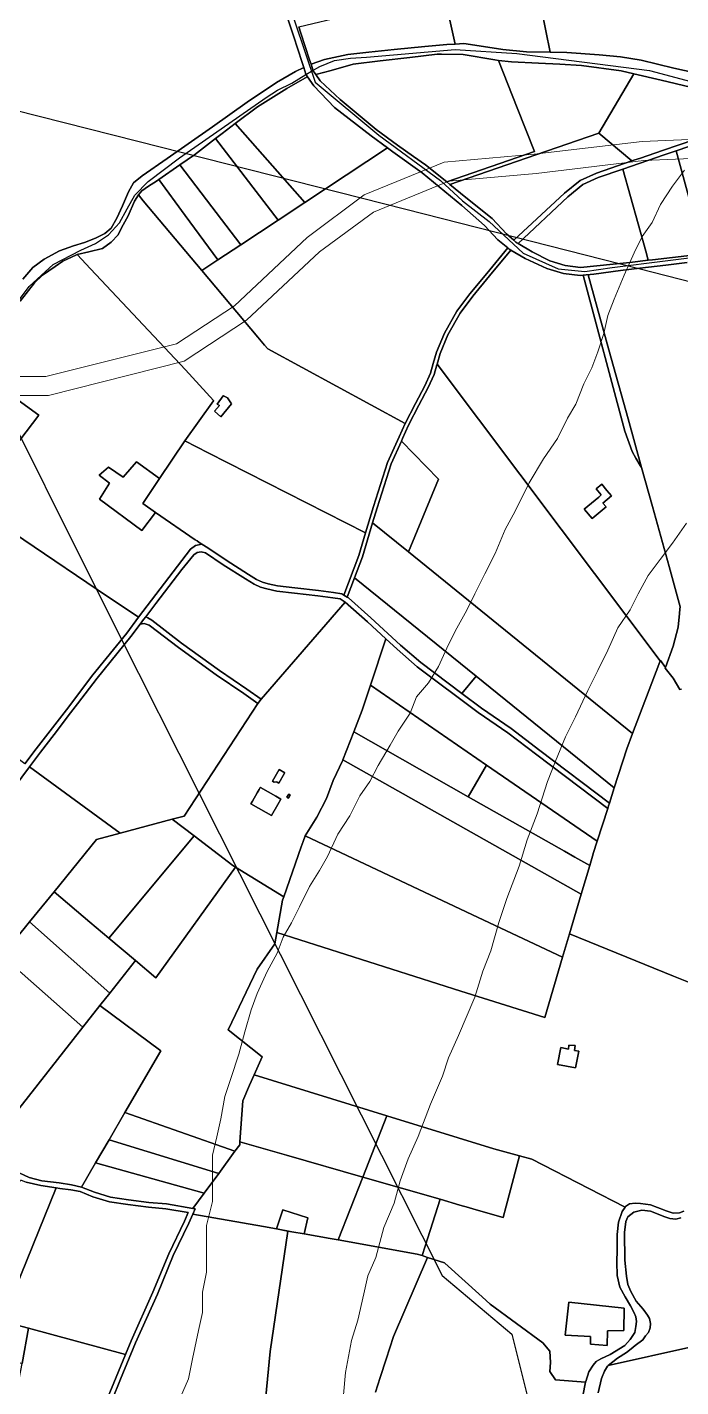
# Model space of a CAD drawing. Header units: metres. Extents: x 3 to 1027712, y 40 to 4430649.
# Drawn here: x 506961 to 507373, y 4410603 to 4411461 of the extents above; entities that cross this region are included whole.
import ezdxf

# ---------------------------------------------------------------- set-up
doc = ezdxf.new("R2010")
doc.units = ezdxf.units.M
doc.header["$MEASUREMENT"] = 0
doc.layers.add('A.ES.SDGC.CP.07003.cadastralparcel — CadastralParcel', color=1, linetype='Continuous')
doc.layers.add('Habitats_5_km', color=7, linetype='Continuous', lineweight=9, true_color=0xbefad2)
doc.layers.add('Itinerarios_Espacios_naturales_Protegidos_5_km', color=7, linetype='Continuous', lineweight=30, true_color=0x3800b0)
for name, color, linetype, lineweight in [('Lineas_electricas_5_km', 1, 'Continuous', 30), ('Rios_5_km', 4, 'Continuous', 30), ('Tuberias_distribucion_agua_ABAQUA', 5, 'Continuous', 30)]:
    doc.layers.add(name, color=color, linetype=linetype, lineweight=lineweight)

msp = doc.modelspace()

# ---------------------------------------------------------------- linework, layer by layer
at = {"layer": 'A.ES.SDGC.CP.07003.cadastralparcel — CadastralParcel', "color": 7, "linetype": 'Continuous', "flags": 128}
for points in [[(507230.88, 4411449.89), (507223.57, 4411483.14), (507241.13, 4411487.63), (507263.56, 4411493.97), (507280, 4411498.74), (507290.91, 4411444.79), (507275.85, 4411445.07), (507260.98, 4411446.48), (507246.11, 4411448.84), (507236.44, 4411450.26), (507230.88, 4411449.89)], [(507133.54, 4411456.64), (507132.17, 4411460.78), (507162.4, 4411467.89), (507204.57, 4411478.27), (507223.57, 4411483.14), (507230.88, 4411449.89), (507225.58, 4411449.55), (507211.66, 4411448.37), (507192.38, 4411446.41), (507176.33, 4411444.76), (507163.12, 4411443.34), (507148.49, 4411440.04), (507139.93, 4411437.12), (507139.06, 4411439.84), (507133.54, 4411456.64)], [(507145.6, 4411426.64), (507142.9, 4411430.61), (507152.66, 4411433.22), (507166.58, 4411437.23), (507183.57, 4411439.35), (507202.21, 4411441.48), (507219.44, 4411443.6), (507222.21, 4411443.56), (507235.96, 4411443.36), (507256.01, 4411439.83), (507258.27, 4411439.57), (507270.05, 4411409.68), (507280.86, 4411382.22), (507225.59, 4411362.97), (507212.16, 4411373.8), (507204.61, 4411379.06), (507194.54, 4411386.06), (507180.94, 4411395.99), (507158.28, 4411414.91), (507145.6, 4411426.64)], [(507227.56, 4411361.39), (507225.59, 4411362.97), (507280.86, 4411382.22), (507270.05, 4411409.68), (507258.27, 4411439.57), (507266.4, 4411438.65), (507283.53, 4411437.73), (507296.98, 4411437.26), (507310.67, 4411436.31), (507335.68, 4411433.01), (507343.74, 4411431.13), (507321.46, 4411393.63), (507281.74, 4411379.99), (507227.56, 4411361.39)], [(507135.99, 4411349.98), (507092.11, 4411399.76), (507106.06, 4411410.29), (507124.7, 4411421.85), (507137.44, 4411429.15), (507137.78, 4411429.25), (507141.7, 4411423.48), (507154.83, 4411409.83), (507177.94, 4411391.99), (507188.25, 4411384.46), (507135.99, 4411349.98)], [(507342.37, 4411376.16), (507321.46, 4411393.63), (507343.74, 4411431.13), (507360.93, 4411427.12), (507393.5, 4411419.34), (507405.58, 4411413.61), (507405.63, 4411409.35), (507405.51, 4411399.95), (507404.88, 4411398.07), (507401.97, 4411396.51), (507361.75, 4411382.81), (507347.82, 4411378.03), (507343.57, 4411376.57), (507342.37, 4411376.16)], [(507119.11, 4411338.84), (507079.72, 4411390.35), (507083.88, 4411393.55), (507092.11, 4411399.76), (507135.99, 4411349.98), (507119.11, 4411338.84)], [(507237.72, 4411353.21), (507227.56, 4411361.39), (507281.74, 4411379.99), (507321.46, 4411393.63), (507342.37, 4411376.16), (507319.99, 4411368.49), (507309.76, 4411363.92), (507299.99, 4411355.79), (507267.83, 4411326.23), (507263.19, 4411330.12), (507254.26, 4411339.83), (507237.72, 4411353.21)], [(507388.03, 4411317.78), (507370.41, 4411382.59), (507402.94, 4411393.67), (507404.84, 4411394.43), (507428.5, 4411323.08), (507419.47, 4411322.28), (507402.98, 4411319.89), (507388.03, 4411317.78)], [(507074.04, 4411351.64), (507057.21, 4411373.71), (507066.41, 4411380.11), (507079.72, 4411390.35), (507119.11, 4411338.84), (507095.62, 4411323.33), (507074.04, 4411351.64)], [(507106.45, 4411265), (507071.04, 4411307.11), (507081.2, 4411313.81), (507095.62, 4411323.33), (507119.11, 4411338.84), (507135.99, 4411349.98), (507188.25, 4411384.46), (507191.59, 4411382.02), (507209.97, 4411368.64), (507235, 4411348.03), (507249.44, 4411335.44), (507257.84, 4411326.52), (507264.03, 4411321.29), (507250.79, 4411305.27), (507240.11, 4411292.38), (507232.05, 4411281.51), (507224.15, 4411267.49), (507219.11, 4411255.61), (507217.1, 4411248.36), (507215.29, 4411242.32), (507211.66, 4411234.47), (507205.81, 4411223.19), (507199.37, 4411210.71), (507112.66, 4411257.62), (507110.62, 4411260.04), (507106.45, 4411265)], [(507351.12, 4411319.21), (507336.72, 4411371.05), (507362.72, 4411379.97), (507370.41, 4411382.59), (507388.03, 4411317.78), (507380.75, 4411316.75), (507355.34, 4411313.87), (507352.68, 4411313.57), (507351.12, 4411319.21)], [(507060.51, 4411341.85), (507043.85, 4411364.42), (507057.21, 4411373.71), (507074.04, 4411351.64), (507095.62, 4411323.33), (507081.2, 4411313.81), (507060.51, 4411341.85)], [(507279.47, 4411318.84), (507270.64, 4411324.08), (507301.97, 4411353.53), (507311.36, 4411361.35), (507321.09, 4411365.7), (507336.72, 4411371.05), (507351.12, 4411319.21), (507352.68, 4411313.57), (507341.11, 4411312.23), (507330.57, 4411311.02), (507309.9, 4411308.98), (507300.37, 4411310.17), (507290.6, 4411313.1), (507279.47, 4411318.84)], [(507034.04, 4411351.1), (507030.96, 4411354.77), (507033.08, 4411357.36), (507037.33, 4411360.19), (507042.34, 4411363.37), (507043.85, 4411364.42), (507060.51, 4411341.85), (507081.2, 4411313.81), (507071.04, 4411307.11), (507034.04, 4411351.1)], [(507000.78, 4411308.09), (506992.29, 4411317.11), (506999.81, 4411318.93), (507008.3, 4411321.05), (507013.73, 4411325.06), (507018.22, 4411329.54), (507020.34, 4411334.02), (507024.59, 4411341.56), (507028.6, 4411350.76), (507030.96, 4411354.77), (507034.04, 4411351.1), (507071.04, 4411307.11), (507106.45, 4411265), (507110.62, 4411260.04), (507112.66, 4411257.62), (507199.37, 4411210.71), (507195.54, 4411202.25), (507188.25, 4411185.98), (507179.38, 4411158.2), (507174.41, 4411141.69), (507075.09, 4411192.22), (507060.24, 4411199.78), (507078.48, 4411224.91), (507078.32, 4411225.07), (507060.69, 4411244.42), (507000.78, 4411308.09)], [(507162.81, 4411101.16), (507160.73, 4411102.44), (507170.11, 4411127.39), (507174.41, 4411141.69), (507179.38, 4411158.2), (507188.25, 4411185.98), (507195.54, 4411202.25), (507199.37, 4411210.71), (507205.81, 4411223.19), (507211.66, 4411234.47), (507215.29, 4411242.32), (507217.1, 4411248.36), (507219.11, 4411255.61), (507224.15, 4411267.49), (507232.05, 4411281.51), (507240.11, 4411292.38), (507250.79, 4411305.27), (507264.03, 4411321.29), (507264.67, 4411320.74), (507264.99, 4411320.56), (507266.04, 4411319.95), (507252.64, 4411303.74), (507242, 4411290.9), (507234.07, 4411280.2), (507226.31, 4411266.43), (507221.39, 4411254.82), (507219.47, 4411247.93), (507219.41, 4411247.69), (507217.54, 4411241.47), (507213.81, 4411233.41), (507207.95, 4411222.09), (507201.53, 4411209.66), (507197.73, 4411201.26), (507196.97, 4411199.58), (507190.49, 4411185.12), (507181.67, 4411157.49), (507178.81, 4411147.97), (507172.39, 4411126.62), (507167.39, 4411113.34), (507162.81, 4411101.16)], [(507365.84, 4411120.4), (507372.87, 4411094.99), (507372.74, 4411093.63), (507372.47, 4411090.91), (507371.62, 4411082.27), (507368.5, 4411070.25), (507363.65, 4411056.87), (507360.41, 4411061.27), (507360.28, 4411060.95), (507297.75, 4411144), (507219.47, 4411247.93), (507221.39, 4411254.82), (507226.31, 4411266.43), (507234.07, 4411280.2), (507242, 4411290.9), (507252.64, 4411303.74), (507266.04, 4411319.95), (507275.17, 4411314.71), (507288.83, 4411308.41), (507299.33, 4411305.26), (507309.83, 4411303.95), (507311.62, 4411304.13), (507337.91, 4411205.7), (507342.58, 4411192.95), (507344.92, 4411188.84), (507347.56, 4411184.24), (507348.56, 4411182.78), (507355.38, 4411158.19), (507365.84, 4411120.4)], [(507348.56, 4411182.78), (507347.56, 4411184.24), (507344.92, 4411188.84), (507342.58, 4411192.95), (507337.91, 4411205.7), (507311.62, 4411304.13), (507313.64, 4411304.32), (507316.01, 4411304.56), (507316.03, 4411304.47), (507314.75, 4411304.3), (507327.88, 4411257.11), (507340.01, 4411213.62), (507348.56, 4411182.78)], [(506891.42, 4411145.03), (506858.74, 4411176.67), (506871.7, 4411192.41), (506880.36, 4411202.93), (506917.74, 4411248.33), (506920.43, 4411248.8), (506921.84, 4411249.4), (506928.05, 4411244.88), (506968.09, 4411215.78), (506925.15, 4411159.81), (506913.8, 4411145.02), (506910.17, 4411148.87), (506910.05, 4411148.99), (506909.78, 4411149.28), (506906.25, 4411153.01), (506905.77, 4411153.52), (506902.66, 4411156.82), (506899.76, 4411159.89), (506891.63, 4411151.19), (506894.55, 4411148.27), (506893.66, 4411147.35), (506891.42, 4411145.03)], [(507220.43, 4411175.57), (507196.97, 4411199.58), (507197.73, 4411201.26), (507201.53, 4411209.66), (507207.95, 4411222.09), (507213.81, 4411233.41), (507217.54, 4411241.47), (507219.41, 4411247.69), (507219.47, 4411247.93), (507297.75, 4411144), (507360.28, 4411060.95), (507359.32, 4411058.57), (507342.89, 4411015.23), (507201.51, 4411129.61), (507220.43, 4411175.57)], [(507089.68, 4411222.93), (507083, 4411214.88), (507079.01, 4411218.38), (507082.2, 4411221.88), (507080.77, 4411222.84), (507084.46, 4411228.13), (507084.75, 4411228.09), (507087.14, 4411226.82), (507089.68, 4411222.93)], [(507084.46, 4411228.13), (507080.77, 4411222.84), (507082.2, 4411221.88), (507079.01, 4411218.38), (507083, 4411214.88), (507089.68, 4411222.93), (507087.14, 4411226.82), (507084.75, 4411228.09), (507084.46, 4411228.13)], [(507041.83, 4411154.56), (507033.8, 4411160.08), (507044.38, 4411175.97), (507060.24, 4411199.78), (507075.09, 4411192.22), (507174.41, 4411141.69), (507170.11, 4411127.39), (507160.73, 4411102.44), (507159.43, 4411103.23), (507154.1, 4411104.08), (507144.55, 4411105.39), (507129.78, 4411106.91), (507118.88, 4411108.19), (507112.84, 4411109.61), (507109.27, 4411110.63), (507105.62, 4411112.28), (507100.44, 4411115.49), (507086.41, 4411124.35), (507074.77, 4411132.3), (507071.04, 4411134.46), (507069.42, 4411135.58), (507068, 4411136.55), (507066.88, 4411137.32), (507041.83, 4411154.56)], [(507201.51, 4411129.61), (507178.81, 4411147.97), (507181.67, 4411157.49), (507190.49, 4411185.12), (507196.97, 4411199.58), (507220.43, 4411175.57), (507201.51, 4411129.61)], [(507033.2, 4411143.19), (507006.45, 4411162.88), (507012.82, 4411172.93), (507006.25, 4411178.06), (507012.2, 4411183.19), (507021.44, 4411176.83), (507029.85, 4411186.47), (507044.38, 4411175.97), (507033.8, 4411160.08), (507041.83, 4411154.56), (507033.2, 4411143.19)], [(507312.46, 4411156.5), (507312.33, 4411156.66), (507321.47, 4411164.24), (507323.1, 4411165.6), (507319.91, 4411169.44), (507323.37, 4411172.32), (507326.57, 4411168.47), (507329.5, 4411164.93), (507324.12, 4411160.46), (507326.16, 4411158), (507317.31, 4411150.65), (507312.46, 4411156.5)], [(507321.47, 4411164.24), (507312.33, 4411156.66), (507312.46, 4411156.5), (507317.31, 4411150.65), (507326.16, 4411158), (507324.12, 4411160.46), (507329.5, 4411164.93), (507326.57, 4411168.47), (507323.37, 4411172.32), (507319.91, 4411169.44), (507323.1, 4411165.6), (507321.47, 4411164.24)], [(506890.35, 4411047.15), (506858.84, 4411073.39), (506904.26, 4411132.59), (506913.8, 4411145.02), (506925.15, 4411159.81), (507005.02, 4411106.03), (507031.16, 4411088.44), (507023.62, 4411078.51), (507002.24, 4411052.07), (506985.53, 4411030.18), (506966.42, 4411005.53), (506959.43, 4410996.12), (506895.21, 4411043.55), (506890.35, 4411047.15)], [(507244.25, 4411051.21), (507167.39, 4411113.34), (507172.39, 4411126.62), (507178.81, 4411147.97), (507201.51, 4411129.61), (507342.89, 4411015.23), (507339.2, 4411005.51), (507331.3, 4410980.84), (507244.25, 4411051.21)], [(507036.88, 4411088.16), (507035.7, 4411088.79), (507042.05, 4411097.16), (507058.37, 4411118.47), (507066, 4411127.8), (507068.04, 4411129.29), (507070.64, 4411129.66), (507073.42, 4411129.1), (507084.54, 4411121.5), (507098.63, 4411112.61), (507104.01, 4411109.28), (507108.09, 4411107.43), (507111.98, 4411106.31), (507118.29, 4411104.83), (507129.41, 4411103.54), (507144.14, 4411102.01), (507153.6, 4411100.72), (507158.23, 4411099.98), (507161.57, 4411097.94), (507108.48, 4411036.74), (507099.38, 4411043.18), (507082.12, 4411054.91), (507058.3, 4411072.11), (507039.42, 4411086.58), (507036.88, 4411088.16)], [(507163.61, 4411100.68), (507162.81, 4411101.16), (507167.39, 4411113.34), (507244.25, 4411051.21), (507235.06, 4411040.4), (507209.13, 4411059.83), (507196.47, 4411070.83), (507177.76, 4411088.05), (507163.61, 4411100.68)], [(507159.92, 4410998.44), (507153.97, 4410985.6), (507149.73, 4410974.22), (507143.64, 4410962.31), (507136.18, 4410950.54), (507134.95, 4410947.02), (507134.35, 4410945.32), (507133.76, 4410943.63), (507122.76, 4410912.26), (507092.26, 4410930.84), (507090.62, 4410931.84), (507066.11, 4410950.57), (507052.38, 4410961.06), (507059.87, 4410963.06), (507106.37, 4411034.07), (507108.48, 4411036.74), (507161.57, 4411097.94), (507175.48, 4411085.53), (507187.08, 4411074.86), (507177.47, 4411045.57), (507172.29, 4411029.8), (507166.9, 4411016.13), (507159.96, 4410998.55), (507159.92, 4410998.44)], [(507019.52, 4410952.3), (506962.18, 4410994.12), (506969.13, 4411003.47), (506977.78, 4411014.63), (506988.22, 4411028.11), (506992.61, 4411033.85), (507004.91, 4411049.97), (507026.29, 4411076.41), (507032.15, 4411084.13), (507034.68, 4411084.62), (507037.78, 4411083.55), (507056.27, 4411069.38), (507080.16, 4411052.12), (507097.44, 4411040.39), (507106.37, 4411034.07), (507059.87, 4410963.06), (507052.38, 4410961.06), (507019.52, 4410952.3)], [(507106.37, 4411034.07), (507097.44, 4411040.39), (507080.16, 4411052.12), (507056.27, 4411069.38), (507037.78, 4411083.55), (507034.68, 4411084.62), (507032.15, 4411084.13), (507034.29, 4411086.94), (507035.7, 4411088.79), (507036.88, 4411088.16), (507039.42, 4411086.58), (507058.3, 4411072.11), (507082.12, 4411054.91), (507099.38, 4411043.18), (507108.48, 4411036.74), (507106.37, 4411034.07)], [(507250.64, 4410995.27), (507177.47, 4411045.57), (507187.08, 4411074.86), (507194.2, 4411068.3), (507207, 4411057.18), (507245.48, 4411028.34), (507264.21, 4411015.56), (507282.37, 4411001.67), (507327.14, 4410967.84), (507320.54, 4410947.23), (507250.64, 4410995.27)], [(507247.46, 4411031.11), (507235.06, 4411040.4), (507244.25, 4411051.21), (507331.3, 4410980.84), (507328.24, 4410971.27), (507284.42, 4411004.37), (507266.2, 4411018.32), (507247.46, 4411031.11)], [(507239.14, 4410975.32), (507166.9, 4411016.13), (507172.29, 4411029.8), (507177.47, 4411045.57), (507250.64, 4410995.27), (507239.14, 4410975.32)], [(507310.47, 4410913.88), (507159.96, 4410998.55), (507166.9, 4411016.13), (507239.14, 4410975.32), (507299.93, 4410940.97), (507306.5, 4410937.26), (507315.84, 4410931.98), (507310.47, 4410913.88)], [(507159.92, 4410998.44), (507159.96, 4410998.55), (507310.47, 4410913.88), (507303.08, 4410888.9), (507298.69, 4410874.09), (507245.31, 4410899.2), (507136.18, 4410950.54), (507143.64, 4410962.31), (507149.73, 4410974.22), (507153.97, 4410985.6), (507159.92, 4410998.44)], [(506931.25, 4410857.91), (506883.26, 4410892.36), (506890.32, 4410901.66), (506892.68, 4410904.77), (506905.98, 4410920.35), (506907.7, 4410922.37), (506912.13, 4410928.07), (506917.56, 4410935.05), (506925.12, 4410944.78), (506942.18, 4410967.2), (506962.18, 4410994.12), (507019.52, 4410952.3), (507004.49, 4410948.3), (506977.76, 4410915.32), (506962.36, 4410896.3), (506945.05, 4410874.93), (506931.25, 4410857.91)], [(507116.6, 4410984.41), (507115.57, 4410985.03), (507119.93, 4410992.38), (507123.37, 4410990.34), (507123.2, 4410990.05), (507119.52, 4410983.85), (507118.6, 4410984.39), (507117.97, 4410984.76), (507116.6, 4410984.41)], [(507115.57, 4410985.03), (507116.6, 4410984.41), (507117.97, 4410984.76), (507118.6, 4410984.39), (507119.52, 4410983.85), (507123.2, 4410990.05), (507123.37, 4410990.34), (507119.93, 4410992.38), (507115.57, 4410985.03)], [(507299.93, 4410940.97), (507239.14, 4410975.32), (507250.64, 4410995.27), (507320.54, 4410947.23), (507318.06, 4410939.5), (507318.02, 4410939.35), (507315.84, 4410931.98), (507306.5, 4410937.26), (507299.93, 4410940.97)], [(507105.95, 4410977.71), (507107.15, 4410979.82), (507107.92, 4410981.2), (507108.11, 4410981.09), (507117.63, 4410975.71), (507120.95, 4410973.85), (507119.01, 4410970.34), (507115.08, 4410963.37), (507111.73, 4410965.26), (507102.02, 4410970.75), (507103.03, 4410972.54), (507105.95, 4410977.71)], [(507117.63, 4410975.71), (507108.11, 4410981.09), (507107.92, 4410981.2), (507107.15, 4410979.82), (507105.95, 4410977.71), (507103.03, 4410972.54), (507102.02, 4410970.75), (507111.73, 4410965.26), (507115.08, 4410963.37), (507119.01, 4410970.34), (507120.95, 4410973.85), (507117.63, 4410975.71)], [(507125.7, 4410974.46), (507124.76, 4410975.04), (507125.92, 4410976.91), (507126.86, 4410976.33), (507125.7, 4410974.46)], [(507124.76, 4410975.04), (507125.7, 4410974.46), (507126.86, 4410976.33), (507125.92, 4410976.91), (507124.76, 4410975.04)], [(507000.38, 4410896.24), (506977.76, 4410915.32), (507004.49, 4410948.3), (507019.52, 4410952.3), (507052.38, 4410961.06), (507066.11, 4410950.57), (507012.44, 4410886.07), (507000.38, 4410896.24)], [(507029.12, 4410871.99), (507012.44, 4410886.07), (507066.11, 4410950.57), (507090.62, 4410931.84), (507092.26, 4410930.84), (507042.01, 4410861.12), (507029.12, 4410871.99)], [(507234.56, 4410852.79), (507118.38, 4410889.7), (507122.03, 4410910.17), (507122.76, 4410912.26), (507133.76, 4410943.63), (507134.35, 4410945.32), (507134.95, 4410947.02), (507136.18, 4410950.54), (507245.31, 4410899.2), (507298.69, 4410874.09), (507287.41, 4410836), (507234.56, 4410852.79)], [(507045.13, 4410815.06), (507006.76, 4410843.62), (507012.95, 4410851.47), (507029.12, 4410871.99), (507042.01, 4410861.12), (507092.26, 4410930.84), (507122.76, 4410912.26), (507122.03, 4410910.17), (507118.38, 4410889.7), (507117.1, 4410882.5), (507106.03, 4410866.52), (507087.56, 4410828.39), (507109.1, 4410811.18), (507104.1, 4410800.03), (507101.1, 4410793.34), (507096.8, 4410783.51), (507095.08, 4410757.74), (507094.95, 4410755.84), (507091.92, 4410751.72), (507022.46, 4410776.16), (507045.13, 4410815.06)], [(507012.95, 4410851.47), (506962.36, 4410896.3), (506977.76, 4410915.32), (507000.38, 4410896.24), (507012.44, 4410886.07), (507029.12, 4410871.99), (507012.95, 4410851.47)], [(506966.68, 4410855.81), (506945.05, 4410874.93), (506962.36, 4410896.3), (507012.95, 4410851.47), (507006.76, 4410843.62), (506995.98, 4410829.93), (506966.68, 4410855.81)], [(506852.27, 4410820.99), (506839.29, 4410834.72), (506840.31, 4410835.51), (506844.95, 4410840.89), (506856.63, 4410856.08), (506868.49, 4410872.93), (506883.26, 4410892.36), (506931.25, 4410857.91), (506945.05, 4410874.93), (506966.68, 4410855.81), (506995.98, 4410829.93), (506933.3, 4410750.35), (506917.09, 4410761.12), (506907.48, 4410768.81), (506895.79, 4410779.52), (506885.8, 4410788.68), (506874.1, 4410800.7), (506866.66, 4410807.4), (506858.35, 4410814.72), (506852.27, 4410820.99)], [(506936.94, 4410747.94), (506933.3, 4410750.35), (506995.98, 4410829.93), (507006.76, 4410843.62), (507045.13, 4410815.06), (507022.46, 4410776.16), (507012.45, 4410758.98), (507003.98, 4410744.44), (506995.09, 4410729.18), (506988.82, 4410730.48), (506980.99, 4410731.74), (506970.06, 4410733.16), (506962.02, 4410735.1), (506953, 4410739.38), (506936.94, 4410747.94)], [(507308.93, 4410814.82), (507306.92, 4410804.35), (507295.44, 4410806.36), (507297.65, 4410817.23), (507302.49, 4410816.22), (507302.69, 4410818.64), (507306.72, 4410818.44), (507306.11, 4410815.22), (507308.93, 4410814.82)], [(507308.93, 4410814.82), (507306.11, 4410815.22), (507306.72, 4410818.44), (507302.69, 4410818.64), (507302.49, 4410816.22), (507297.65, 4410817.23), (507295.44, 4410806.36), (507306.92, 4410804.35), (507308.93, 4410814.82)], [(507124.53, 4410749.27), (507095.08, 4410757.74), (507096.8, 4410783.51), (507101.1, 4410793.34), (507104.1, 4410800.03), (507187.85, 4410774.17), (507172.66, 4410735.43), (507124.53, 4410749.27)], [(507081.65, 4410737.78), (507012.45, 4410758.98), (507022.46, 4410776.16), (507091.92, 4410751.72), (507081.65, 4410737.78)], [(507221.34, 4410721.44), (507172.66, 4410735.43), (507187.85, 4410774.17), (507255.35, 4410753.31), (507271.53, 4410748.82), (507263.14, 4410717.05), (507261.27, 4410709.96), (507242.59, 4410715.33), (507239.25, 4410716.29), (507233.81, 4410717.85), (507221.34, 4410721.44)], [(507072.41, 4410725.23), (507003.98, 4410744.44), (507012.45, 4410758.98), (507081.65, 4410737.78), (507072.41, 4410725.23)], [(507118.22, 4410702.73), (507109.97, 4410704.2), (507065.37, 4410712.14), (507066.84, 4410715.39), (507065.35, 4410715.64), (507072.41, 4410725.23), (507081.65, 4410737.78), (507091.92, 4410751.72), (507094.95, 4410755.84), (507095.08, 4410757.74), (507124.53, 4410749.27), (507172.66, 4410735.43), (507157.11, 4410695.8), (507152.07, 4410696.7), (507135.7, 4410699.61), (507137.83, 4410709.67), (507122.22, 4410714.73), (507118.22, 4410702.73)], [(507213.45, 4410684.84), (507210.02, 4410685.95), (507211.93, 4410691.92), (507221.34, 4410721.44), (507233.81, 4410717.85), (507239.25, 4410716.29), (507242.59, 4410715.33), (507261.27, 4410709.96), (507263.14, 4410717.05), (507271.53, 4410748.82), (507279.2, 4410746.69), (507315.35, 4410728.18), (507338.07, 4410716.55), (507336.34, 4410713.78), (507333.97, 4410707.08), (507333.18, 4410699.21), (507333.18, 4410689.56), (507332.97, 4410681.79), (507333.17, 4410673.32), (507334.74, 4410666.04), (507338.09, 4410659.94), (507341.64, 4410654.23), (507343.79, 4410649.82), (507344.97, 4410647.26), (507345.37, 4410644.5), (507344.97, 4410641.15), (507344.18, 4410637.41), (507341.42, 4410633.08), (507337.88, 4410629.34), (507328.81, 4410623.63), (507322.9, 4410620.87), (507319.95, 4410619.1), (507317.98, 4410616.94), (507315.22, 4410612.61), (507313.25, 4410606.5), (507313.19, 4410606.18), (507294.3, 4410607.71), (507290.69, 4410612.92), (507291.09, 4410618.52), (507290.69, 4410625.72), (507286.29, 4410630.92), (507253.05, 4410655.33), (507247.95, 4410659.93), (507224.35, 4410681.24), (507224.16, 4410681.38), (507213.45, 4410684.84)], [(507003.29, 4410725.95), (506995.09, 4410729.18), (507003.98, 4410744.44), (507072.41, 4410725.23), (507065.35, 4410715.64), (507048.7, 4410718.51), (507037.63, 4410719.5), (507024.75, 4410721.2), (507013.49, 4410722.87), (507003.29, 4410725.95)], [(506921.35, 4410624.15), (506909.42, 4410626.03), (506921.95, 4410654.67), (506930.26, 4410673.66), (506956.53, 4410733.67), (506960.21, 4410732.16), (506969.51, 4410730.21), (506979.19, 4410728.63), (506949.59, 4410655.93), (506945.01, 4410644.68), (506961.57, 4410640.19), (506957.73, 4410617.82), (506921.35, 4410624.15)], [(507206.95, 4410686.95), (507157.11, 4410695.8), (507172.66, 4410735.43), (507221.34, 4410721.44), (507211.93, 4410691.92), (507210.02, 4410685.95), (507206.95, 4410686.95)], [(506961.57, 4410640.19), (506945.01, 4410644.68), (506949.59, 4410655.93), (506979.19, 4410728.63), (506981.5, 4410728.25), (506988.36, 4410727.52), (506994.23, 4410726.29), (507002.3, 4410723.11), (507012.83, 4410719.94), (507024.33, 4410718.22), (507037.3, 4410716.51), (507048.31, 4410715.53), (507062.5, 4410713.09), (507060.06, 4410707.71), (507050.27, 4410687.17), (507040.2, 4410662.8), (507026.49, 4410632.24), (507022.9, 4410623.58), (506961.57, 4410640.19)], [(507135.7, 4410699.61), (507127.92, 4410701), (507118.22, 4410702.73), (507122.22, 4410714.73), (507137.83, 4410709.67), (507135.7, 4410699.61)], [(507326.78, 4410629.22), (507316.3, 4410630.14), (507316.3, 4410634.92), (507300.32, 4410635.83), (507302.71, 4410656.58), (507337.62, 4410652.91), (507337.25, 4410638.77), (507326.96, 4410638.41), (507326.78, 4410629.22)], [(507337.62, 4410652.91), (507302.71, 4410656.58), (507300.32, 4410635.83), (507316.3, 4410634.92), (507316.3, 4410630.14), (507326.78, 4410629.22), (507326.96, 4410638.41), (507337.25, 4410638.77), (507337.62, 4410652.91)], [(507003.31, 4410569.56), (506950.26, 4410579.47), (506957.73, 4410617.82), (506961.57, 4410640.19), (507022.9, 4410623.58), (507016.95, 4410609.25), (507011.57, 4410596.05), (507007.41, 4410582.36), (507003.96, 4410570.95), (507003.31, 4410569.56)]]:
    msp.add_lwpolyline(points, close=True, dxfattribs=at)
for points in [[(507461.51, 4411461.75), (507463.03, 4411438.41), (507461.51, 4411436.88), (507457.56, 4411434.48), (507448.84, 4411430.56), (507435.3, 4411425.1), (507421.1, 4411420.3), (507412.37, 4411419.43), (507400.1, 4411425), (507382.41, 4411431.83), (507368.96, 4411434.66), (507348.29, 4411439.65), (507335.31, 4411441.77), (507321.86, 4411443.18), (507301.33, 4411444.6), (507290.91, 4411444.79), (507290.91, 4411444.79), (507280, 4411498.74)], [(507122.22, 4411475.02), (507128.79, 4411455.08), (507134.3, 4411438.29), (507135.34, 4411435.06), (507130.08, 4411432.5), (507118.05, 4411425.66), (507099.64, 4411413.16), (507077.69, 4411397.6), (507049.23, 4411377.64), (507033.42, 4411366.79), (507028, 4411362.31), (507024.69, 4411356.65), (507020.92, 4411347.93), (507017.38, 4411340.15), (507013.84, 4411333.78), (507009.83, 4411330.48), (507003.93, 4411327.41), (506997.08, 4411324.82), (506990.01, 4411322.7), (506981.27, 4411319.4), (506971.6, 4411314.21), (506964.28, 4411309.02), (506958.05, 4411301.61)], [(507377.29, 4411312.06), (507363.8, 4411310.53), (507347.49, 4411308.6), (507335.28, 4411307.05), (507318.46, 4411304.8), (507316.03, 4411304.47), (507316.01, 4411304.56), (507313.64, 4411304.32), (507311.62, 4411304.13), (507309.83, 4411303.95), (507299.33, 4411305.26), (507288.83, 4411308.41), (507275.17, 4411314.71), (507266.04, 4411319.95), (507264.99, 4411320.56), (507264.67, 4411320.74), (507264.03, 4411321.29), (507257.84, 4411326.52), (507249.44, 4411335.44), (507235, 4411348.03), (507209.97, 4411368.64), (507191.59, 4411382.02), (507188.25, 4411384.46), (507177.94, 4411391.99), (507154.83, 4411409.83), (507141.7, 4411423.48), (507137.78, 4411429.25), (507136.71, 4411430.83), (507135.34, 4411435.06), (507134.3, 4411438.29), (507128.79, 4411455.08), (507122.22, 4411475.02)], [(507132.17, 4411460.78), (507133.54, 4411456.64), (507139.06, 4411439.84), (507139.93, 4411437.12), (507141.25, 4411433.04), (507142.9, 4411430.61), (507145.6, 4411426.64), (507158.28, 4411414.91), (507180.94, 4411395.99), (507194.54, 4411386.06), (507204.61, 4411379.06), (507212.16, 4411373.8), (507225.59, 4411362.97), (507227.56, 4411361.39), (507237.72, 4411353.21), (507254.26, 4411339.83), (507263.19, 4411330.12), (507267.83, 4411326.23), (507269.28, 4411325.02), (507269.76, 4411324.61), (507270.64, 4411324.08), (507279.47, 4411318.84), (507290.6, 4411313.1), (507300.37, 4411310.17), (507309.9, 4411308.98), (507330.57, 4411311.02), (507341.11, 4411312.23), (507352.68, 4411313.57), (507355.34, 4411313.87), (507380.75, 4411316.75)], [(507393.5, 4411419.34), (507360.93, 4411427.12), (507343.74, 4411431.13), (507335.68, 4411433.01), (507310.67, 4411436.31), (507296.98, 4411437.26), (507283.53, 4411437.73), (507266.4, 4411438.65), (507258.27, 4411439.57), (507256.01, 4411439.83), (507235.96, 4411443.36), (507222.21, 4411443.56), (507219.44, 4411443.6), (507202.21, 4411441.48), (507183.57, 4411439.35), (507166.58, 4411437.23), (507152.66, 4411433.22), (507142.9, 4411430.61), (507141.25, 4411433.04), (507141.25, 4411433.04), (507139.93, 4411437.12), (507148.49, 4411440.04), (507163.12, 4411443.34), (507176.33, 4411444.76), (507192.38, 4411446.41), (507211.66, 4411448.37), (507225.58, 4411449.55), (507230.88, 4411449.89), (507236.44, 4411450.26), (507246.11, 4411448.84), (507260.98, 4411446.48), (507275.85, 4411445.07), (507290.91, 4411444.79), (507301.33, 4411444.6), (507321.86, 4411443.18), (507335.31, 4411441.77), (507348.29, 4411439.65), (507368.96, 4411434.66), (507382.41, 4411431.83)], [(506958.05, 4411301.61), (506964.28, 4411309.02), (506971.6, 4411314.21), (506981.27, 4411319.4), (506990.01, 4411322.7), (506997.08, 4411324.82), (507003.93, 4411327.41), (507009.83, 4411330.48), (507013.84, 4411333.78), (507017.38, 4411340.15), (507020.92, 4411347.93), (507024.69, 4411356.65), (507028, 4411362.31), (507033.42, 4411366.79), (507049.23, 4411377.64), (507077.69, 4411397.6), (507099.64, 4411413.16), (507118.05, 4411425.66), (507130.08, 4411432.5), (507135.34, 4411435.06), (507136.71, 4411430.83), (507137.78, 4411429.25), (507137.44, 4411429.15), (507124.7, 4411421.85), (507106.06, 4411410.29), (507092.11, 4411399.76), (507083.88, 4411393.55), (507079.72, 4411390.35), (507066.41, 4411380.11), (507057.21, 4411373.71), (507043.85, 4411364.42), (507042.34, 4411363.37), (507037.33, 4411360.19), (507033.08, 4411357.36), (507030.96, 4411354.77), (507028.6, 4411350.76), (507024.59, 4411341.56), (507020.34, 4411334.02), (507018.22, 4411329.54), (507013.73, 4411325.06), (507008.3, 4411321.05), (506999.81, 4411318.93), (506992.29, 4411317.11), (506992.02, 4411317.04), (506983.29, 4411313.03), (506978.48, 4411309.63), (506970.46, 4411304.21), (506965.5, 4411299.26), (506956.3, 4411287.7)], [(507402.94, 4411393.67), (507370.41, 4411382.59), (507362.72, 4411379.97), (507336.72, 4411371.05), (507321.09, 4411365.7), (507311.36, 4411361.35), (507301.97, 4411353.53), (507270.64, 4411324.08), (507269.76, 4411324.61), (507269.28, 4411325.02), (507269.28, 4411325.02), (507267.83, 4411326.23), (507299.99, 4411355.79), (507309.76, 4411363.92), (507319.99, 4411368.49), (507342.37, 4411376.16), (507343.57, 4411376.57), (507347.82, 4411378.03), (507361.75, 4411382.81), (507401.97, 4411396.51)], [(506956.3, 4411287.7), (506965.5, 4411299.26), (506970.46, 4411304.21), (506978.48, 4411309.63), (506983.29, 4411313.03), (506992.02, 4411317.04), (506992.29, 4411317.11), (507000.78, 4411308.09), (507060.69, 4411244.42), (507078.32, 4411225.07), (507078.48, 4411224.91), (507060.24, 4411199.78), (507044.38, 4411175.97), (507029.85, 4411186.47), (507021.44, 4411176.83), (507012.2, 4411183.19), (507006.25, 4411178.06), (507012.82, 4411172.93), (507006.45, 4411162.88), (507033.2, 4411143.19), (507041.83, 4411154.56), (507066.88, 4411137.32), (507068, 4411136.55), (507069.42, 4411135.58), (507071.04, 4411134.46), (507066.96, 4411133.72), (507063.81, 4411131.31), (507055.7, 4411120.58), (507039.35, 4411099.22), (507031.16, 4411088.44), (507005.02, 4411106.03), (506925.15, 4411159.81), (506968.09, 4411215.78), (506928.05, 4411244.88)], [(507373.73, 4411043.13), (507372.75, 4411042.83), (507368.44, 4411049.95), (507363.5, 4411056.44), (507363.65, 4411056.87), (507368.5, 4411070.25), (507371.62, 4411082.27), (507372.47, 4411090.91), (507372.47, 4411090.91), (507372.74, 4411093.63), (507372.87, 4411094.99), (507365.84, 4411120.4), (507355.38, 4411158.19), (507348.56, 4411182.78), (507340.01, 4411213.62), (507327.88, 4411257.11), (507314.75, 4411304.3), (507316.03, 4411304.47), (507318.46, 4411304.8), (507335.28, 4411307.05), (507347.49, 4411308.6), (507363.8, 4411310.53), (507377.29, 4411312.06)], [(506959.43, 4410996.12), (506966.42, 4411005.53), (506985.53, 4411030.18), (507002.24, 4411052.07), (507023.62, 4411078.51), (507031.16, 4411088.44), (507039.35, 4411099.22), (507055.7, 4411120.58), (507063.81, 4411131.31), (507066.96, 4411133.72), (507071.04, 4411134.46), (507074.77, 4411132.3), (507086.41, 4411124.35), (507100.44, 4411115.49), (507105.62, 4411112.28), (507109.27, 4411110.63), (507112.84, 4411109.61), (507118.88, 4411108.19), (507129.78, 4411106.91), (507144.55, 4411105.39), (507154.1, 4411104.08), (507159.43, 4411103.23), (507160.73, 4411102.44), (507162.81, 4411101.16), (507163.61, 4411100.68), (507177.76, 4411088.05), (507196.47, 4411070.83), (507209.13, 4411059.83), (507235.06, 4411040.4), (507247.46, 4411031.11), (507266.2, 4411018.32), (507284.42, 4411004.37), (507328.24, 4410971.27), (507327.69, 4410969.56), (507327.14, 4410967.84), (507282.37, 4411001.67), (507264.21, 4411015.56), (507245.48, 4411028.34), (507207, 4411057.18), (507194.2, 4411068.3), (507187.08, 4411074.86), (507175.48, 4411085.53), (507161.57, 4411097.94), (507158.23, 4411099.98), (507153.6, 4411100.72), (507144.14, 4411102.01), (507129.41, 4411103.54), (507118.29, 4411104.83), (507111.98, 4411106.31), (507108.09, 4411107.43), (507104.01, 4411109.28), (507098.63, 4411112.61), (507084.54, 4411121.5), (507073.42, 4411129.1), (507070.64, 4411129.66), (507068.04, 4411129.29), (507066, 4411127.8), (507058.37, 4411118.47), (507042.05, 4411097.16), (507035.7, 4411088.79), (507034.29, 4411086.94), (507032.15, 4411084.13), (507026.29, 4411076.41), (507004.91, 4411049.97), (506992.61, 4411033.85), (506988.22, 4411028.11), (506977.78, 4411014.63), (506969.13, 4411003.47), (506962.18, 4410994.12), (506942.18, 4410967.2)], [(507383.5, 4410856.17), (507368.65, 4410862.21), (507303.08, 4410888.9), (507310.47, 4410913.88), (507315.84, 4410931.98), (507318.02, 4410939.35), (507318.06, 4410939.5), (507320.54, 4410947.23), (507327.14, 4410967.84), (507327.69, 4410969.56), (507328.24, 4410971.27), (507331.3, 4410980.84), (507339.2, 4411005.51), (507342.89, 4411015.23), (507359.32, 4411058.57), (507360.28, 4411060.95), (507360.41, 4411061.27), (507363.65, 4411056.87), (507363.5, 4411056.44), (507368.44, 4411049.95), (507372.75, 4411042.83), (507373.73, 4411043.13)], [(507375.15, 4410713.98), (507372.39, 4410712.99), (507368.45, 4410712.79), (507363.42, 4410714.41), (507362.94, 4410714.57), (507354.07, 4410717.91), (507347.76, 4410718.7), (507344.41, 4410719.09), (507340.87, 4410718.5), (507338.31, 4410716.93), (507338.07, 4410716.55), (507315.35, 4410728.18), (507279.2, 4410746.69), (507271.53, 4410748.82), (507255.35, 4410753.31), (507187.85, 4410774.17), (507104.1, 4410800.03), (507109.1, 4410811.18), (507109.1, 4410811.18), (507087.56, 4410828.39), (507106.03, 4410866.52), (507117.1, 4410882.5), (507118.38, 4410889.7), (507234.56, 4410852.79), (507287.41, 4410836), (507298.69, 4410874.09), (507303.08, 4410888.9), (507368.65, 4410862.21), (507383.5, 4410856.17)], [(506953, 4410739.38), (506962.02, 4410735.1), (506970.06, 4410733.16), (506980.99, 4410731.74), (506988.82, 4410730.48), (506995.09, 4410729.18), (507003.29, 4410725.95), (507013.49, 4410722.87), (507024.75, 4410721.2), (507037.63, 4410719.5), (507048.7, 4410718.51), (507065.35, 4410715.64), (507066.84, 4410715.39), (507065.37, 4410712.14), (507062.78, 4410706.44), (507053.01, 4410685.95), (507042.95, 4410661.61), (507029.25, 4410631.05), (507019.73, 4410608.11), (507014.4, 4410595.04)], [(507011.57, 4410596.05), (507016.95, 4410609.25), (507022.9, 4410623.58), (507026.49, 4410632.24), (507040.2, 4410662.8), (507050.27, 4410687.17), (507060.06, 4410707.71), (507062.5, 4410713.09), (507048.31, 4410715.53), (507037.3, 4410716.51), (507024.33, 4410718.22), (507012.83, 4410719.94), (507002.3, 4410723.11), (506994.23, 4410726.29), (506988.36, 4410727.52), (506981.5, 4410728.25), (506979.19, 4410728.63), (506969.51, 4410730.21), (506960.21, 4410732.16)], [(507311.48, 4410597.45), (507313.19, 4410606.18), (507313.25, 4410606.5), (507315.22, 4410612.61), (507317.98, 4410616.94), (507319.95, 4410619.1), (507322.9, 4410620.87), (507328.81, 4410623.63), (507337.88, 4410629.34), (507341.42, 4410633.08), (507344.18, 4410637.41), (507344.97, 4410641.15), (507345.37, 4410644.5), (507344.97, 4410647.26), (507343.79, 4410649.82), (507341.64, 4410654.23), (507338.09, 4410659.94), (507334.74, 4410666.04), (507333.17, 4410673.32), (507332.97, 4410681.79), (507333.18, 4410689.56), (507333.18, 4410699.21), (507333.97, 4410707.08), (507336.34, 4410713.78), (507338.07, 4410716.55), (507338.31, 4410716.93), (507340.87, 4410718.5), (507344.41, 4410719.09), (507347.76, 4410718.7), (507354.07, 4410717.91), (507362.94, 4410714.57), (507363.42, 4410714.41), (507368.45, 4410712.79), (507372.39, 4410712.99), (507375.15, 4410713.98)], [(507373.38, 4410709.66), (507370.2, 4410708.99), (507366.39, 4410709.24), (507363.24, 4410710.42), (507354.22, 4410713.92), (507348.6, 4410714.54), (507343.61, 4410713.29), (507339.87, 4410710.49), (507338.62, 4410707.37), (507337.68, 4410700.51), (507338, 4410683.05), (507338.93, 4410673.08), (507339.87, 4410667.78), (507341.74, 4410663.42), (507345.17, 4410657.18), (507349.54, 4410652.19), (507352.35, 4410648.45), (507353.59, 4410646.27), (507354.22, 4410643.15), (507353.91, 4410640.35), (507352.97, 4410637.54), (507351.1, 4410635.36), (507349.23, 4410632.87), (507344.53, 4410629.3), (507342.04, 4410627.12), (507338.92, 4410624.94), (507333.3, 4410621.2), (507327.5, 4410616.56), (507327.06, 4410616.21), (507325.19, 4410613.09), (507323.32, 4410608.42), (507321.08, 4410599.52)], [(507380.34, 4410628.35), (507327.5, 4410616.56), (507327.5, 4410616.56), (507333.3, 4410621.2), (507338.92, 4410624.94), (507342.04, 4410627.12), (507344.53, 4410629.3), (507349.23, 4410632.87), (507351.1, 4410635.36), (507352.97, 4410637.54), (507353.91, 4410640.35), (507354.22, 4410643.15), (507353.59, 4410646.27), (507352.35, 4410648.45), (507349.54, 4410652.19), (507345.17, 4410657.18), (507341.74, 4410663.42), (507339.87, 4410667.78), (507338.93, 4410673.08), (507338, 4410683.05), (507337.68, 4410700.51), (507338.62, 4410707.37), (507339.87, 4410710.49), (507343.61, 4410713.29), (507348.6, 4410714.54), (507354.22, 4410713.92), (507363.24, 4410710.42), (507366.39, 4410709.24), (507370.2, 4410708.99), (507373.38, 4410709.66)], [(507014.4, 4410595.04), (507019.73, 4410608.11), (507029.25, 4410631.05), (507042.95, 4410661.61), (507053.01, 4410685.95), (507062.78, 4410706.44), (507065.37, 4410712.14), (507109.97, 4410704.2), (507118.22, 4410702.73), (507125.38, 4410701.45), (507114.1, 4410625.55), (507108.12, 4410562.27)], [(507108.12, 4410562.27), (507114.1, 4410625.55), (507125.38, 4410701.45), (507125.38, 4410701.45), (507127.92, 4410701), (507135.7, 4410699.61), (507152.07, 4410696.7), (507157.11, 4410695.8), (507206.95, 4410686.95), (507210.02, 4410685.95), (507213.45, 4410684.84), (507191.88, 4410634.91), (507187.28, 4410620.65), (507183.56, 4410609.12), (507180.56, 4410599.81)], [(507180.56, 4410599.81), (507183.56, 4410609.12), (507187.28, 4410620.65), (507191.88, 4410634.91), (507213.45, 4410684.84), (507224.16, 4410681.38), (507224.35, 4410681.24), (507247.95, 4410659.93), (507253.05, 4410655.33), (507286.29, 4410630.92), (507290.69, 4410625.72), (507291.09, 4410618.52), (507290.69, 4410612.92), (507294.3, 4410607.71), (507313.19, 4410606.18), (507311.48, 4410597.45)], [(507321.08, 4410599.52), (507323.32, 4410608.42), (507325.19, 4410613.09), (507327.06, 4410616.21), (507327.5, 4410616.56), (507380.34, 4410628.35), (507409.85, 4410635.73), (507454.73, 4410612.22), (507455.72, 4410608.47), (507460.45, 4410590.42)]]:
    msp.add_lwpolyline(points, dxfattribs=at)
at = {"layer": 'Habitats_5_km'}
for points in [[(506952.96, 4411240.35), (506972.68, 4411240.35), (507055, 4411260.85), (507091.71, 4411284.85), (507137.59, 4411327.86), (507173.47, 4411354.86), (507224, 4411375.36), (507280.81, 4411380.36), (507348.94, 4411388.36), (507393.47, 4411390.36), (507428.09, 4411388.36), (507466.94, 4411394.86), (507500.72, 4411421.36), (507512.16, 4411443.36), (507528.75, 4411472.36)], [(507538.13, 4411464.36), (507522.72, 4411437.36), (507510.16, 4411413.36), (507471.94, 4411383.86), (507442.51, 4411378.74), (507428.78, 4411376.36), (507393.41, 4411378.36), (507389.86, 4411378.19), (507349.94, 4411376.36), (507282.06, 4411368.36), (507226.87, 4411363.36), (507179.4, 4411343.86), (507145.28, 4411318.86), (507099.15, 4411275.85), (507059.87, 4411249.85), (506974.18, 4411228.35), (506951.9, 4411228.35)], [(507057.46, 4410596.73), (507062.55, 4410608.18), (507065.1, 4410620.91), (507068.92, 4410638.72), (507071.47, 4410650.17), (507071.47, 4410662.88), (507074.02, 4410675.6), (507074.03, 4410690.87), (507074.03, 4410704.86), (507077.85, 4410720.12), (507077.86, 4410736.65), (507077.86, 4410749.37), (507080.41, 4410760.82), (507082.96, 4410772.27), (507085.5, 4410786.26), (507089.32, 4410797.72), (507094.42, 4410812.98), (507098.24, 4410826.98), (507102.06, 4410840.97), (507105.88, 4410851.15), (507112.24, 4410865.15), (507118.6, 4410876.61), (507122.42, 4410886.79), (507127.51, 4410895.7), (507132.6, 4410905.88), (507138.96, 4410918.61), (507145.33, 4410928.79), (507150.42, 4410937.7), (507156.78, 4410951.7), (507164.42, 4410963.16), (507170.78, 4410975.88), (507177.14, 4410984.8), (507182.23, 4410994.98), (507189.87, 4411007.71), (507194.96, 4411016.62), (507202.59, 4411028.07), (507206.41, 4411038.25), (507214.05, 4411047.17), (507220.41, 4411057.35), (507226.77, 4411071.35), (507231.86, 4411081.53), (507238.23, 4411092.99), (507243.32, 4411103.17), (507249.68, 4411115.89), (507256.04, 4411128.62), (507262.41, 4411143.89), (507268.77, 4411155.35), (507277.68, 4411173.16), (507286.59, 4411188.44), (507295.49, 4411201.17), (507301.86, 4411213.9), (507306.95, 4411222.81), (507312.04, 4411235.53), (507317.13, 4411245.71), (507320.95, 4411255.89), (507324.77, 4411267.35), (507327.31, 4411278.79), (507331.13, 4411288.97), (507337.5, 4411304.24), (507343.86, 4411318.24), (507348.95, 4411328.43), (507355.31, 4411337.34), (507360.4, 4411348.79), (507368.04, 4411360.25), (507375.67, 4411370.43)], [(507376.87, 4411147.88), (507367.97, 4411135.15), (507360.33, 4411124.96), (507352.7, 4411114.78), (507346.34, 4411103.32), (507341.24, 4411093.14), (507333.61, 4411081.68), (507327.25, 4411067.68), (507320.88, 4411054.96), (507314.52, 4411042.23), (507306.88, 4411025.68), (507300.52, 4411012.96), (507294.16, 4410997.69), (507289.06, 4410984.96), (507282.7, 4410964.6), (507276.33, 4410948.06), (507271.24, 4410931.52), (507263.6, 4410911.16), (507258.51, 4410895.89), (507253.42, 4410878.08), (507248.33, 4410865.36), (507243.23, 4410848.81), (507233.05, 4410824.64), (507226.69, 4410810.64), (507222.87, 4410799.19), (507215.23, 4410781.37), (507207.59, 4410761.01), (507201.23, 4410747.01), (507196.14, 4410733.01), (507192.32, 4410719.02), (507185.95, 4410703.75), (507180.86, 4410684.67), (507175.77, 4410673.21), (507173.22, 4410661.76), (507169.4, 4410645.22), (507165.58, 4410632.5), (507161.76, 4410612.15), (507160.48, 4410598.16)]]:
    msp.add_lwpolyline(points, dxfattribs=at)
at = {"layer": 'Itinerarios_Espacios_naturales_Protegidos_5_km'}
msp.add_lwpolyline([(507123.24, 4411483.43), (507142.57, 4411425.85), (507182.75, 4411392.53), (507221.55, 4411363.76), (507235.56, 4411350.98), (507252.32, 4411337.97), (507273.91, 4411318.11), (507295.95, 4411308.07), (507312.7, 4411306.49), (507329.91, 4411309.02), (507396.9, 4411317.31), (507438.19, 4411321.92), (507480.42, 4411312.81), (507536.42, 4411299.16), (507615.37, 4411282.78), (507683.07, 4411266.63), (507742.98, 4411246.35), (507822.85, 4411218.08), (507908.25, 4411175.21)], dxfattribs=at)
at = {"layer": 'Lineas_electricas_5_km'}
msp.add_polyline3d([(506467.07, 4412216.71, 3.32), (506525.12, 4412096.7, 3.4), (506665.5, 4411804.3, 3.9), (506808.6, 4411507.7, 9.8), (506925.7, 4411263.59, 3.8), (507018.3, 4411078.65, 6), (507222.71, 4410673.34, 22), (507266.71, 4410636.44, 30.5), (507295.64, 4410520.4, 41.8), (507617.93, 4410260.17, 35.4), (507879.84, 4410170.97, 45.3), (508172.47, 4410196, 28), (508427.02, 4410218.51, 17.3), (508741.31, 4410266.9, 5.1), (508942.85, 4410273.21, 4.9), (509144.17, 4410279.31, 1.4), (509415.13, 4410266.48, 1.3), (509682.3, 4410325.17, 0.7), (509900.53, 4410346.14, 0.6), (510126.45, 4410366.23, 0.2), (510359.23, 4410385.44, 1), (510398.18, 4410388.73, 1)], dxfattribs=at)
at = {"layer": 'Rios_5_km'}
msp.add_polyline3d([(506939.72, 4411267.63, 6.7), (506962.02, 4411297.03, 6.7), (506977.22, 4411310.93, 6.7), (506994.72, 4411319.93, 6.7), (507003.82, 4411324.03, 6.7), (507012.12, 4411329.63, 6.7), (507019.02, 4411337.13, 6.7), (507023.82, 4411345.93, 6.7), (507028.72, 4411354.63, 6.6), (507037.22, 4411363.23, 6.6), (507056.92, 4411378.23, 6.6), (507111.72, 4411416.22, 6.3), (507118.82, 4411420.72, 6.2), (507127.72, 4411425.32, 6.2), (507136.62, 4411430.62, 6.2), (507140.32, 4411432.72, 6.2), (507145.42, 4411435.62, 6.1), (507154.72, 4411439.42, 6.1), (507164.82, 4411440.92, 6), (507174.92, 4411441.62, 6), (507230.92, 4411446.42, 5.6), (507269.72, 4411443.82, 5.4), (507353.52, 4411433.22, 5.1), (507398.52, 4411421.12, 4)], dxfattribs=at)
at = {"layer": 'Tuberias_distribucion_agua_ABAQUA'}
msp.add_lwpolyline([(507897.71, 4411168.34), (507770.24, 4411200.88), (507619.26, 4411238.51), (507501.15, 4411268.67), (507346.85, 4411308.2), (507199.85, 4411345.66), (507030.62, 4411388.53), (506859.33, 4411431.71), (506715.34, 4411468.38), (506571.51, 4411530.29), (506414.35, 4411597.12), (506257.66, 4411664.59), (506096.53, 4411733.81), (505943.18, 4411799.69), (505847.29, 4411840.85)], dxfattribs=at)

doc.saveas('drawing.dxf')
